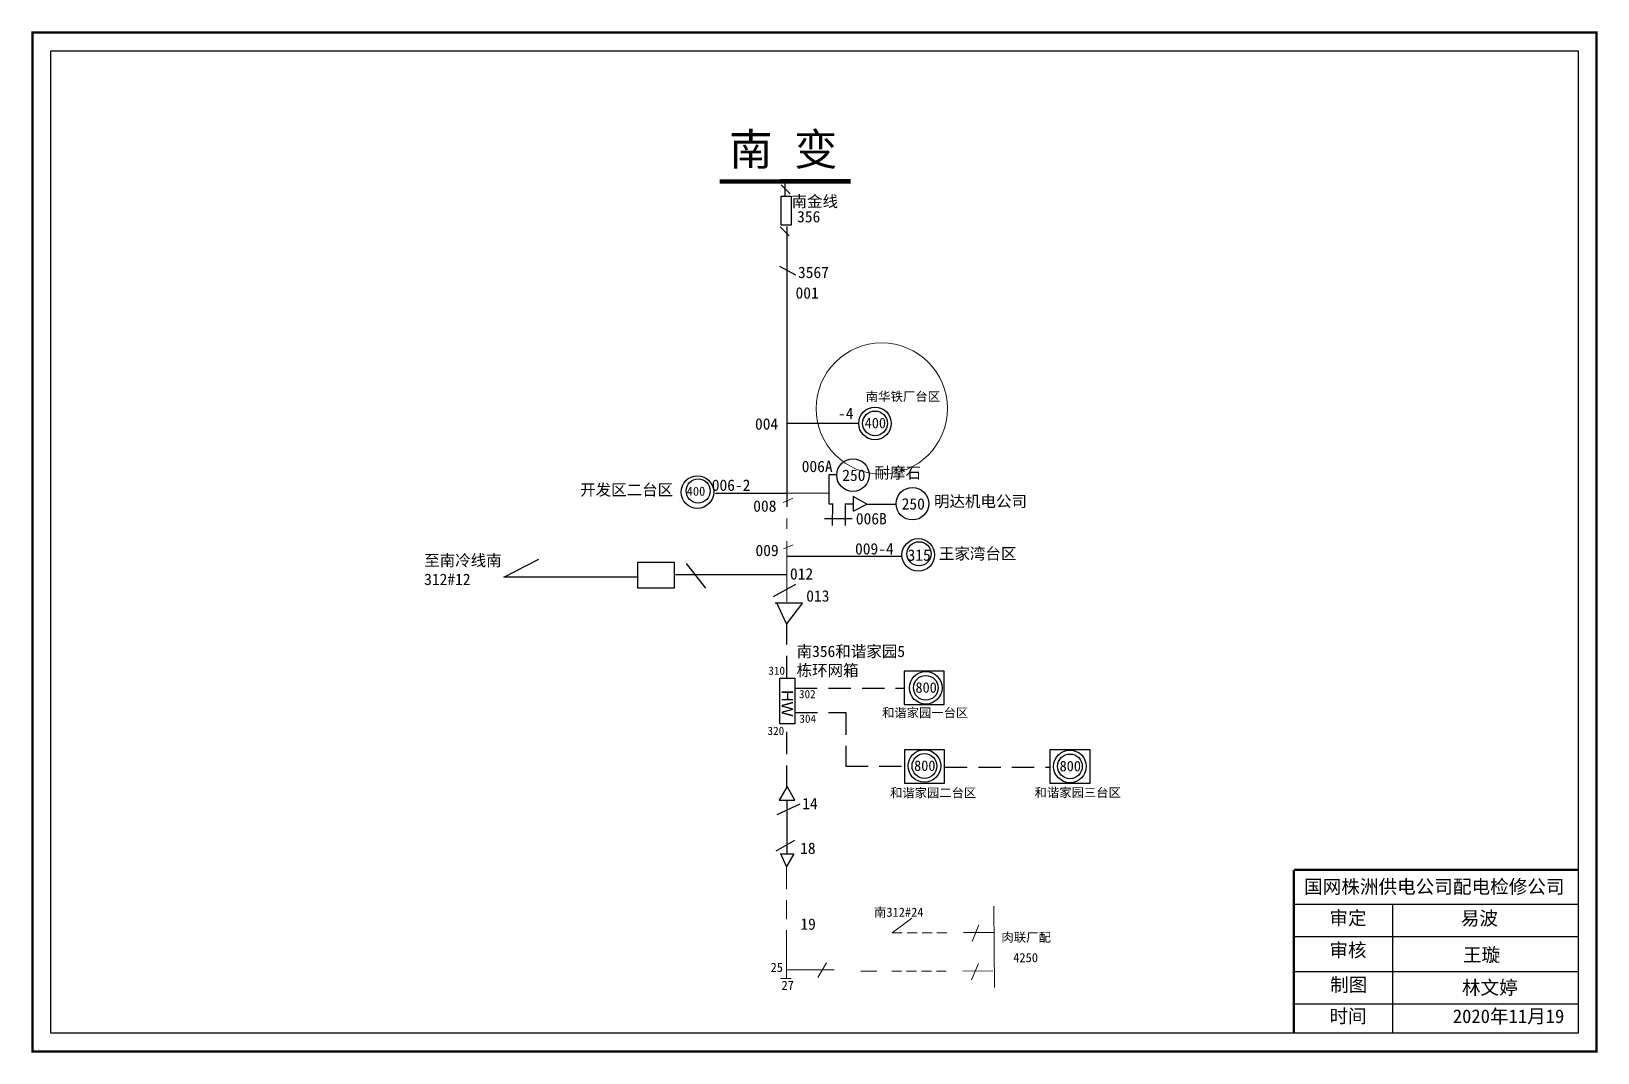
# Model space of a CAD drawing. Extents: x 0 to 344, y 0 to 224.
import ezdxf

# ---------------------------------------------------------------- set-up
doc = ezdxf.new("R2010")
doc.units = 0
doc.header["$LTSCALE"] = 0.774411
doc.linetypes.add('ACAD_ISO02W100', pattern=[15, 12, -3])
doc.linetypes.add('DASHED2', pattern=[9.525, 6.35, -3.175])
doc.layers.get('0').update_dxf_attribs({"linetype": 'CONTINUOUS'})
doc.layers.add('0-RefEdit0', color=7, linetype='CONTINUOUS')
doc.styles.add('SimSun_txtstyle_2.50_0_0', font='simsun.ttc', dxfattribs={"height": 2.5})
doc.styles.get("Standard").update_dxf_attribs({"font": '', "height": 2.5})
doc.styles.add('仿宋_txtstyle_2.00_0_0', font='simsun.ttc', dxfattribs={"height": 2})
doc.styles.add('仿宋_txtstyle_2.50_0_0', font='simsun.ttc', dxfattribs={"height": 2.5})
doc.styles.add('仿宋_txtstyle_200.00_0_0200', font='simsun.ttc', dxfattribs={"height": 200})
doc.styles.add('字体', font='', dxfattribs={"height": 2.5})
doc.styles.add('楷体_GB2312_txtstyle_2.30_0_0', font='SIMKAI.TTF', dxfattribs={"height": 2.3})
doc.styles.get('Standard').set_extended_font_data('楷体_GB2312')
doc.styles.get('字体').set_extended_font_data('SimSun')

msp = doc.modelspace()

# ---------------------------------------------------------------- linework, layer by layer
at = {"color": 7, "linetype": 'Continuous'}
for p, q in [((166.58, 188.46), (164.6, 190.44)), ((166.36, 179.23), (164.38, 181.21)), ((164.2, 172.54), (167.75, 170.67)), ((165.94, 138.06), (181.63, 138.1)), ((175.09, 126.76), (175.09, 120.41)), ((165.86, 122.6), (150.14, 122.6)), ((183.4, 120.23), (180.42, 121.95)), ((180.42, 121.92), (180.42, 118.71)), ((175.06, 120.35), (175.84, 120.35)), ((175.84, 120.41), (175.81, 115.61)), ((178.67, 120.41), (178.65, 115.61)), ((178.68, 120.36), (180.43, 120.36)), ((180.42, 118.71), (183.4, 120.23)), ((183.41, 120.23), (189.76, 120.23)), ((174.14, 117.09), (180.21, 117.09)), ((103.57, 104.25), (111.26, 108.18)), ((143.66, 107.2), (147.91, 101.8)), ((133.02, 104.25), (103.57, 104.25)), ((165.74, 104.74), (141.36, 104.74)), ((162.91, 99.96), (167.78, 102.68)), ((163.24, 98.61), (169.27, 98.61)), ((165.77, 93.94), (163.63, 98.61)), ((169.27, 98.61), (165.77, 93.94)), ((163.71, 52.05), (168.78, 54.38)), ((163.51, 44.04), (167.6, 46.39)), ((164.38, 43.39), (167.37, 43.39)), ((165.76, 40.62), (164.49, 43.39)), ((167.37, 43.39), (165.76, 40.62))]:
    msp.add_line(p, q, dxfattribs=at)
at = {"color": 7, "linetype": 'ACAD_ISO02W100'}
msp.add_line((165.44, 187.96), (165.44, 191.05), dxfattribs=at)
at = {"color": 7}
for p, q in [((165.84, 181.32), (165.84, 119.65)), ((175.1, 126.81), (176.6, 126.81)), ((165.84, 122.67), (175.09, 122.75)), ((191, 108.76), (165.84, 108.76)), ((165.84, 55.31), (165.84, 43.39))]:
    msp.add_line(p, q, dxfattribs=at)
at = {"color": 7, "linetype": 'DASHED2', "lineweight": 0, "ltscale": 0.465998}
for p, q in [((167.13, 121.57), (164.52, 120.45)), ((165.84, 117.13), (165.84, 114.78)), ((167.23, 111.32), (164.62, 110.2))]:
    msp.add_line(p, q, dxfattribs=at)
at = {"color": 7, "linetype": 'Continuous', "lineweight": 0, "ltscale": 0.465998}
msp.add_line((165.84, 112.14), (165.84, 98.78), dxfattribs=at)
at = {"color": 7, "linetype": 'DASHED2'}
for p, q in [((165.81, 82.04), (165.81, 93.99)), ((167.6, 79.83), (191.63, 79.83)), ((167.63, 74.5), (178.76, 74.5)), ((178.76, 74.5), (178.76, 62.69)), ((165.81, 57.93), (165.81, 71.87)), ((178.76, 62.69), (191.58, 62.69)), ((200.58, 62.48), (223.57, 62.48))]:
    msp.add_line(p, q, dxfattribs=at)
at = {"color": 7, "linetype": 'DASHED2', "lineweight": 0, "ltscale": 1.006054}
msp.add_line((165.76, 40.62), (165.76, 29.08), dxfattribs=at)
at = {"color": 7, "linetype": 'Continuous', "lineweight": 0, "ltscale": 0.443688}
for p, q in [((211.31, 31.9), (211.46, 14)), ((208.08, 27.8), (206.57, 24.17)), ((204.69, 26.12), (211.28, 26.16)), ((204.56, 17.66), (211.15, 17.7)), ((207.96, 19.34), (206.45, 15.71))]:
    msp.add_line(p, q, dxfattribs=at)
at = {"linetype": 'Continuous'}
for p, q in [((277.35, 32.37), (339.72, 32.37)), ((299, 32.36), (299, 4.03)), ((277.35, 25.27), (339.72, 25.27)), ((277.35, 17.52), (339.72, 17.52)), ((277.35, 10.42), (339.72, 10.42))]:
    msp.add_line(p, q, dxfattribs=at)
at = {"color": 7, "linetype": 'Continuous', "lineweight": 0, "ltscale": 0.73948}
msp.add_line((189.02, 26.07), (193.34, 29.24), dxfattribs=at)
at = {"color": 7, "linetype": 'Continuous', "lineweight": 0, "ltscale": 0.558919}
msp.add_line((165.74, 26.63), (165.76, 16.11), dxfattribs=at)
at = {"color": 7, "linetype": 'DASHED2', "lineweight": 0, "ltscale": 0.443688}
for p, q in [((189.02, 26.07), (202.05, 26.07)), ((188.89, 17.61), (201.92, 17.61))]:
    msp.add_line(p, q, dxfattribs=at)
at = {"color": 7, "linetype": 'Continuous', "lineweight": 0, "ltscale": 1.437548}
for p, q in [((165.75, 17.95), (176.24, 17.95)), ((182.13, 17.59), (185.59, 17.59))]:
    msp.add_line(p, q, dxfattribs=at)
at = {"color": 7, "linetype": 'Continuous', "lineweight": 0, "ltscale": 0.798638}
msp.add_line((174.56, 19.47), (172.64, 16.27), dxfattribs=at)
at = {"color": 7, "linetype": 'Continuous', "lineweight": 0, "ltscale": 0.517517}
msp.add_line((164.41, 16.01), (166.75, 16.01), dxfattribs=at)
at = {"linetype": 'Continuous', "const_width": 0.5}
msp.add_lwpolyline([(-0.08, 223.93), (343.89, 223.93), (343.89, -0.03), (-0.08, -0.03)], close=True, dxfattribs=at)
at = {"linetype": 'Continuous'}
msp.add_lwpolyline([(3.96, 219.89), (339.85, 219.89), (339.85, 4.01), (3.96, 4.01)], close=True, dxfattribs=at)
for points, const_width in [([(179.89, 191.21), (151.06, 191.18)], 1), ([(277.31, 39.88), (277.31, 4.15)], 0.5), ([(277.35, 39.88), (339.72, 39.88)], 0.5)]:
    msp.add_lwpolyline(points, dxfattribs=dict(at, const_width=const_width))
at = {"color": 7, "linetype": 'ACAD_ISO02W100'}
msp.add_lwpolyline([(166.77, 181.56), (164.56, 181.56), (164.56, 187.96), (166.77, 187.96)], close=True, dxfattribs=at)
at = {"color": 7, "linetype": 'Continuous'}
for points in [[(133.02, 107.52), (141.04, 107.52), (141.04, 101.8), (133.02, 101.8)], [(164.25, 82.02), (167.59, 82.02), (167.59, 72.01), (164.25, 72.01)], [(165.88, 58.2), (164.16, 55.22), (167.6, 55.22)]]:
    msp.add_lwpolyline(points, close=True, dxfattribs=at)
at = {"color": 12, "linetype": 'Continuous', "lineweight": 0, "ltscale": 0.845586, "true_color": 0xc00000}
msp.add_circle((186.7, 141.28), 14.44, dxfattribs=at)
at = {"color": 7, "linetype": 'Continuous'}
for centre, radius in [((185.21, 138.02), 3.58), ((185.21, 138.02), 2.72), ((180.37, 126.65), 3.58), ((146.16, 122.91), 3.58), ((146.32, 123.16), 2.65), ((193.44, 120.37), 3.58), ((194.72, 109.11), 3.58), ((194.89, 109.36), 2.65), ((196.38, 79.9), 3.58), ((196.38, 79.9), 2.72), ((196.08, 62.72), 3.58), ((228.08, 62.63), 3.58), ((196.08, 62.72), 2.72), ((228.08, 62.63), 2.72)]:
    msp.add_circle(centre, radius, dxfattribs=at)
at = {"layer": '0-RefEdit0', "color": 7, "linetype": 'ByBlock', "ltscale": 2}
for points in [[(200.45, 83.56), (191.61, 83.56), (191.61, 76.24), (200.45, 76.24)], [(200.51, 66.28), (191.67, 66.28), (191.67, 58.97), (200.51, 58.97)], [(232.51, 66.28), (223.67, 66.28), (223.67, 58.97), (232.51, 58.97)]]:
    msp.add_lwpolyline(points, close=True, dxfattribs=at)

# ---------------------------------------------------------------- texts
at = {"color": 7}
for s, p in [('001', (167.74, 165.44)), ('-4', (177.09, 138.95)), ('004', (158.82, 136.65)), ('006A', (169.09, 127.31)), ('006-2', (149.31, 123.19)), ('008', (158.43, 118.6)), ('006B', (181, 115.82)), ('009', (158.93, 108.85)), ('009-4', (180.82, 109.2)), ('012', (166.51, 103.69)), ('013', (170.09, 98.84))]:
    msp.add_text(s, height=2.5, dxfattribs=at).set_placement(p)
for s, style, p in [('耐摩石', '字体', (185.11, 125.93)), ('开发区二台区', '字体', (120.36, 122.17)), ('明达机电公司', '字体', (198.18, 119.65)), ('王家湾台区', '字体', (199.26, 108.14)), ('14', '仿宋_txtstyle_2.50_0_0', (169.2, 53.21)), ('18', '仿宋_txtstyle_2.50_0_0', (168.75, 43.38)), ('19', '仿宋_txtstyle_2.50_0_0', (168.8, 26.72))]:
    msp.add_text(s, height=2.5, dxfattribs=dict(at, style=style)).set_placement(p)
at = {"linetype": 'Continuous', "attachment_point": 1, "style": '字体'}
for s, insert, char_height, width in [('南 变', (153.11, 201.75), 7, 27.4955), ('国网株洲供电公司配电检修公司', (279.57, 37.7), 3, 82.0179), ('审定', (285.14, 30.81), 3, 23.4615), ('易波', (314.04, 30.76), 3, 23.4615), ('审核', (285.14, 23.75), 3, 23.4615), ('王璇', (314.51, 22.73), 3, 33.0539), ('制图', (285.3, 16.13), 3, 23.4615), ('时间', (285.14, 9.25), 3, 23.4615)]:
    msp.add_mtext(s, dxfattribs=dict(at, insert=insert, char_height=char_height, width=width))
at = {"color": 7, "linetype": 'Continuous', "char_height": 2.5, "attachment_point": 1}
for s, insert, width in [('南金线', (166.86, 188.07), 10.4716), ('356', (168.08, 184.7), 5.6554), ('3567', (168.27, 172.46), 5.6554)]:
    msp.add_mtext(s, dxfattribs=dict(at, insert=insert, width=width))
at = {"color": 7, "linetype": 'Continuous', "lineweight": 0, "ltscale": 0.845586, "insert": (183.16, 144.93), "char_height": 2, "attachment_point": 1, "style": '仿宋_txtstyle_2.00_0_0'}
msp.add_mtext('南华铁厂台区', dxfattribs=at)
at = {"color": 7, "insert": (182.94, 139.25), "char_height": 2.3, "width": 4.9053, "attachment_point": 1, "style": '楷体_GB2312_txtstyle_2.30_0_0'}
msp.add_mtext('400', dxfattribs=at)
at = {"color": 7, "width": 4.9053, "attachment_point": 1}
for s, insert, char_height in [('250', (178.01, 127.86), 2.5), ('400', (143.8, 124.12), 2), ('250', (191.08, 121.58), 2.5), ('315', (192.37, 110.32), 2.5), ('800', (194.11, 81.12), 2.3), ('800', (193.81, 63.94), 2.3), ('800', (225.81, 63.85), 2.3)]:
    msp.add_mtext(s, dxfattribs=dict(at, insert=insert, char_height=char_height))
at = {"color": 1, "linetype": 'Continuous', "true_color": 0xff0000, "insert": (86.06, 109.16), "char_height": 2.5, "width": 24.7059, "attachment_point": 1, "style": 'SimSun_txtstyle_2.50_0_0'}
msp.add_mtext('至南冷线南312#12', dxfattribs=at)
at = {"color": 7, "linetype": 'Continuous', "insert": (167.97, 89.17), "char_height": 2.5, "width": 25.2284, "attachment_point": 1, "style": '字体'}
msp.add_mtext('{\\fSimSun|b0|i0|c134|p2;南}356{\\fSimSun|b0|i0|c134|p2;和谐家园}5{\\fSimSun|b0|i0|c134|p2;栋环网箱}', dxfattribs=at)
at = {"color": 7, "linetype": 'DASHED2', "char_height": 2.5, "width": 18.4725, "attachment_point": 1}
for s, insert, style in [('{\\fKaiTi_GB2312|b0|i0|c134|p32;\\H0.72x;310}', (161.75, 84.56), '字体'), ('{\\fKaiTi_GB2312|b0|i0|c134|p32;\\H0.72x;302}', (168.49, 79.42), '字体'), ('{\\fKaiTi_GB2312|b0|i0|c134|p32;\\H0.72x;304}', (168.58, 74.01), '字体'), ('{\\fKaiTi_GB2312|b0|i0|c134|p32;\\H0.72x;320}', (161.57, 71.34), 'SimSun_txtstyle_2.50_0_0')]:
    msp.add_mtext(s, dxfattribs=dict(at, insert=insert, style=style))
at = {"color": 7, "linetype": 'DASHED2', "insert": (167.2, 79.38), "char_height": 2.5, "width": 18.4725, "attachment_point": 1, "rotation": 270, "style": '字体'}
msp.add_mtext('{\\fArial|b0|i0|c0|p32;HW}', dxfattribs=at)
at = {"color": 2, "linetype": 'Continuous', "lineweight": 0, "ltscale": 0.73948, "true_color": 0xffff00, "insert": (184.98, 31.58), "char_height": 2, "attachment_point": 1, "style": '仿宋_txtstyle_200.00_0_0200'}
msp.add_mtext('南312#24', dxfattribs=at)
at = {"color": 7, "linetype": 'Continuous', "lineweight": 0, "ltscale": 0.73948, "char_height": 2, "attachment_point": 1, "style": '仿宋_txtstyle_200.00_0_0200'}
for s, insert in [('肉联厂配', (212.99, 26.08)), ('4250', (215.61, 21.6))]:
    msp.add_mtext(s, dxfattribs=dict(at, insert=insert))
at = {"color": 7, "linetype": 'Continuous', "lineweight": 0, "ltscale": 0.517517, "char_height": 2, "attachment_point": 1}
for s, insert, style in [('25', (162.24, 19.45), '仿宋_txtstyle_2.00_0_0'), ('27', (164.66, 15.52), '仿宋_txtstyle_200.00_0_0200')]:
    msp.add_mtext(s, dxfattribs=dict(at, insert=insert, style=style))
at = {"color": 7, "linetype": 'Continuous', "true_color": 0xffffff, "char_height": 3, "attachment_point": 1, "style": '字体'}
for s, insert, width in [('林文婷', (314.29, 15.51), 23.4615), ('2020年11月19', (312.29, 9.22), 34.4172)]:
    msp.add_mtext(s, dxfattribs=dict(at, insert=insert, width=width))
at = {"layer": '0-RefEdit0', "color": 7, "linetype": 'ByBlock', "ltscale": 2, "char_height": 1.986, "attachment_point": 1}
for s, insert, width in [('和谐家园一台区', (186.76, 75.43), 20.0402), ('和谐家园二台区', (188.52, 57.83), 20.0112), ('和谐家园三台区', (220.32, 57.88), 18.8664)]:
    msp.add_mtext(s, dxfattribs=dict(at, insert=insert, width=width))

doc.saveas('drawing.dxf')
